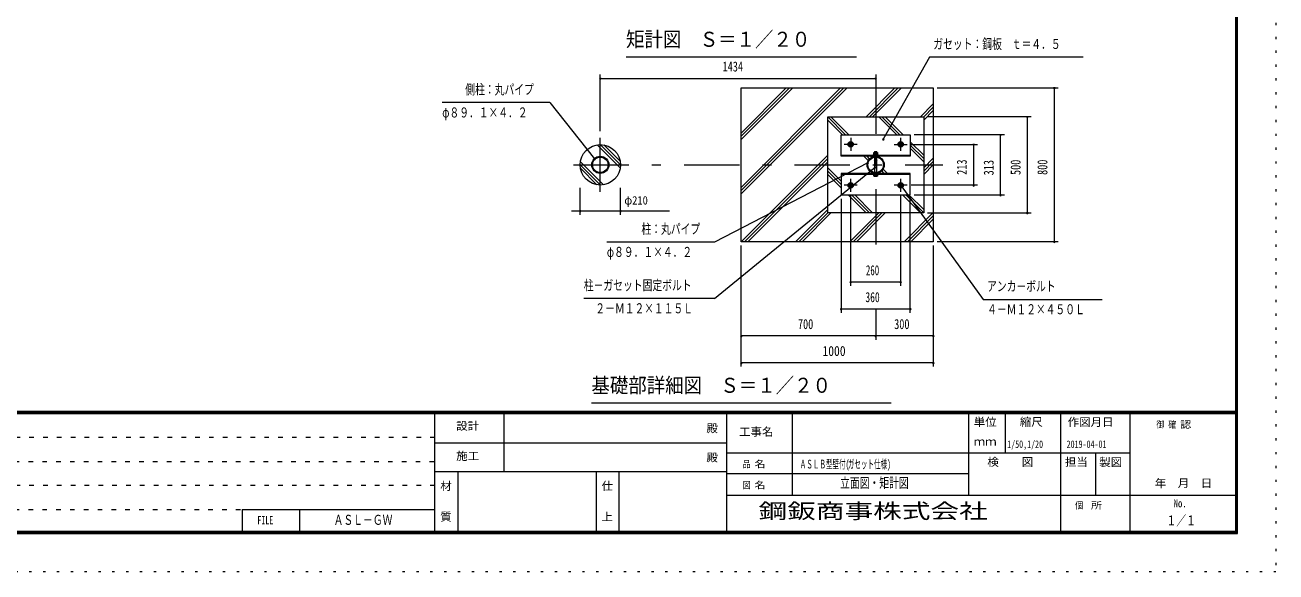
# Model space of a CAD drawing. Units: millimetres, scale not verified, with parts at other scales. Extents: x -26655 to 26659, y -10500 to 10500.
# Drawn here: x 10373 to 26659, y -10500 to -3387 of the extents above; entities that cross this region are included whole.
import ezdxf
from ezdxf.enums import TextEntityAlignment as Align

# ---------------------------------------------------------------- set-up
doc = ezdxf.new("R2010")
doc.units = ezdxf.units.MM
doc.header["$LTSCALE"] = 60
for name, pattern in [('USER1', [3, 1, -2]), ('USER3', [24, 12, -5, 2, -5]), ('USER4', [3, 0.5, -2.5])]:
    doc.linetypes.add(name, pattern=pattern)
doc.layers.add('0-1_0-F1TEXT', color=7, linetype='Continuous')
doc.layers.add('0-E_2-5DIM', color=7, linetype='Continuous')
for name, color, linetype, lineweight in [('0-6_2-02BOLD', 7, 'Continuous', 18), ('0-8_2-22CENTER', 3, 'USER3', 18), ('0-9_2-42THIN', 4, 'Continuous', 18), ('0-A_2-52DIM', 3, 'Continuous', 18), ('0-B_2-62HATCH', 2, 'Continuous', 18), ('0-C_F-F1PAPER', 5, 'Continuous', 18), ('0-D_F-E_J_ADD', 5, 'USER4', 18)]:
    doc.layers.add(name, color=color, linetype=linetype, lineweight=lineweight)
doc.styles.add('ＭＳ ゴシック', font='')
doc.styles.get('ＭＳ ゴシック').set_extended_font_data('MS Gothic')

msp = doc.modelspace()

# ---------------------------------------------------------------- linework, layer by layer
at = {"layer": '0-6_2-02BOLD'}
for p, q in [((21422.88, -5069.32), (21422.88, -5046.58)), ((21432.42, -5037.24), (21432.42, -5044.32)), ((21435.15, -5046.58), (21435.15, -5069.32)), ((21459.68, -5069.32), (21459.68, -5046.58)), ((21897.42, -5082.57), (20997.41, -5082.57)), ((21432.42, -5105.32), (21432.42, -5304.82)), ((21462.41, -5141.49), (21432.42, -5141.49)), ((21439.92, -5076.82), (21447.41, -5069.32)), ((21447.41, -5076.82), (21454.91, -5069.32)), ((21462.41, -5304.82), (21462.41, -5105.32)), ((21474.29, -5069.32), (21474.29, -5076.82)), ((21477.41, -5076.82), (21477.41, -5082.57)), ((20997.41, -5327.57), (21897.42, -5327.57)), ((21417.42, -5333.32), (21417.42, -5327.57)), ((21435.15, -5333.32), (21435.15, -5351.06)), ((21459.68, -5333.32), (21459.68, -5351.06))]:
    msp.add_line(p, q, dxfattribs=at)
for points in [[(19697.41, -6205.07), (19697.41, -4205.07), (22197.41, -4205.07), (22197.41, -6205.07)], [(20822.41, -5830.07), (20822.41, -4580.07), (22072.41, -4580.07), (22072.41, -5830.07)], [(21897.42, -5093.82), (20997.41, -5093.82), (20997.41, -4813.82), (21897.42, -4813.82)], [(21110.15, -4960.07), (21097.88, -4938.82), (21110.15, -4917.57), (21134.68, -4917.57), (21146.95, -4938.82), (21134.68, -4960.07)], [(21760.14, -4960.07), (21784.68, -4960.07), (21796.95, -4938.82), (21784.68, -4917.57), (21760.14, -4917.57), (21747.88, -4938.82)], [(20997.41, -5596.32), (21897.42, -5596.32), (21897.42, -5316.32), (20997.41, -5316.32)], [(21110.15, -5492.57), (21097.88, -5471.32), (21110.15, -5450.07), (21134.68, -5450.07), (21146.95, -5471.32), (21134.68, -5492.57)], [(21760.14, -5450.07), (21784.68, -5450.07), (21796.95, -5471.32), (21784.68, -5492.57), (21760.14, -5492.57), (21747.88, -5471.32)]]:
    msp.add_lwpolyline(points, close=True, dxfattribs=at)
for points in [[(21422.88, -5046.58), (21426.79, -5044.32), (21468.04, -5044.32), (21471.95, -5046.58), (21471.95, -5069.32)], [(21462.41, -5044.32), (21462.41, -5037.24), (21432.42, -5037.24), (21437.41, -5032.24), (21457.42, -5032.24), (21462.41, -5037.24)], [(21477.41, -5076.82), (21417.42, -5076.82), (21417.42, -5082.57)], [(21420.54, -5076.82), (21420.54, -5069.32), (21474.29, -5069.32)], [(21417.42, -5333.32), (21477.41, -5333.32), (21477.41, -5327.57)], [(21426.79, -5353.32), (21422.88, -5351.06), (21422.88, -5333.32)], [(21471.95, -5333.32), (21471.95, -5351.06), (21468.04, -5353.32), (21426.79, -5353.32)]]:
    msp.add_lwpolyline(points, dxfattribs=at)
for centre, radius in [((17862.42, -5205.07), 262.5), ((21122.42, -4938.82), 35), ((21122.42, -4938.82), 26.88), ((21122.42, -4938.82), 20.62), ((21122.42, -4938.82), 15), ((21772.41, -4938.82), 35), ((21772.41, -4938.82), 26.88), ((21772.41, -4938.82), 20.62), ((21772.41, -4938.82), 15), ((17862.42, -5205.07), 111.38), ((17862.42, -5205.07), 100.88), ((21447.41, -5205.07), 111.38), ((21447.41, -5205.07), 100.88), ((21122.42, -5471.32), 35), ((21122.42, -5471.32), 26.88), ((21122.42, -5471.32), 20.62), ((21122.42, -5471.32), 15), ((21772.41, -5471.32), 35), ((21772.41, -5471.32), 26.88), ((21772.41, -5471.32), 20.62), ((21772.41, -5471.32), 15)]:
    msp.add_circle(centre, radius, dxfattribs=at)
for centre, radius, start, end in [((21429.01, -5053.78), 9.46, 49.5701, 90), ((21447.41, -5078.77), 34.45, 69.13593, 110.86406), ((21465.82, -5053.78), 9.46, 90, 130.42989), ((21429.01, -5343.86), 9.46, 270, 310.42989), ((21447.41, -5318.87), 34.45, 249.13593, 290.86406), ((21465.82, -5343.86), 9.46, 229.5701, 270)]:
    msp.add_arc(centre, radius, start, end, dxfattribs=at)
at = {"layer": '0-8_2-22CENTER'}
for p, q in [((21447.41, -4080.07), (21447.41, -6330.07)), ((17862.42, -5555.07), (17862.42, -4855.07)), ((21122.42, -4853.46), (21122.42, -5024.18)), ((21772.41, -4853.46), (21772.41, -5024.18)), ((21207.78, -4938.82), (21037.05, -4938.82)), ((21687.05, -4938.82), (21857.78, -4938.82)), ((17512.42, -5205.07), (22322.41, -5205.07)), ((21207.78, -5471.32), (21037.05, -5471.32)), ((21122.42, -5556.68), (21122.42, -5385.96)), ((21857.78, -5471.32), (21687.05, -5471.32)), ((21772.41, -5385.96), (21772.41, -5556.68))]:
    msp.add_line(p, q, dxfattribs=at)
at = {"layer": '0-9_2-42THIN'}
for p, q in [((21436.16, -5033.49), (21436.16, -5044.32)), ((21458.67, -5044.32), (21458.67, -5033.49))]:
    msp.add_line(p, q, dxfattribs=at)
for points in [[(21432.42, -5147.98), (21436.16, -5141.49), (21436.16, -5104.82)], [(21458.67, -5104.82), (21458.67, -5141.49), (21462.41, -5147.98)]]:
    msp.add_lwpolyline(points, dxfattribs=at)
for centre in [(21122.42, -4938.82), (21772.41, -4938.82), (21122.42, -5471.32), (21772.41, -5471.32)]:
    msp.add_circle(centre, 11.25, dxfattribs=at)
at = {"layer": '0-A_2-52DIM'}
for p, q in [((21197.42, -3805.07), (18197.42, -3805.07)), ((22147.42, -3805.07), (21546.19, -4871.48)), ((24147.41, -3805.07), (22147.41, -3805.07)), ((17862.42, -4768.25), (17862.42, -4030.38)), ((21447.41, -4030.38), (21447.41, -4166.36)), ((17872.42, -4080.38), (17852.42, -4080.38)), ((17862.42, -4080.38), (21447.41, -4080.38)), ((21457.41, -4080.38), (21437.41, -4080.38)), ((22247.41, -4205.07), (23822.41, -4205.07)), ((23782.41, -4205.07), (23762.41, -4205.07)), ((23772.41, -4205.07), (23772.41, -6205.07)), ((17204.35, -4396.21), (15804.35, -4396.21)), ((17204.35, -4396.21), (17788.69, -5128.17)), ((23472.41, -4580.07), (22122.41, -4580.07)), ((23432.41, -4580.07), (23412.41, -4580.07)), ((23422.41, -5830.07), (23422.41, -4580.07)), ((21556.19, -4871.49), (21536.19, -4871.49)), ((23122.41, -4813.82), (21947.42, -4813.82)), ((23082.41, -4813.82), (23062.41, -4813.82)), ((23072.41, -5596.32), (23072.41, -4813.82)), ((21907.78, -4938.82), (22772.41, -4938.82)), ((22732.41, -4938.82), (22712.41, -4938.82)), ((22722.41, -4938.82), (22722.41, -5471.32)), ((17798.69, -5128.17), (17778.69, -5128.17)), ((21343.95, -5179.76), (19347.41, -6209.6)), ((21353.95, -5179.76), (21333.95, -5179.76)), ((19347.41, -6942.68), (21439.37, -5235.59)), ((21449.37, -5235.59), (21429.37, -5235.59)), ((17599.91, -5855.07), (17599.91, -5505.07)), ((18124.91, -5855.07), (18124.91, -5505.07)), ((21787.21, -5476.51), (21767.21, -5476.51)), ((22772.41, -5471.32), (21907.78, -5471.32)), ((22732.41, -5471.32), (22712.41, -5471.32)), ((20997.41, -5646.32), (20997.41, -7130.07)), ((21122.42, -6780.07), (21122.42, -5606.68)), ((21772.41, -5606.68), (21772.41, -6780.07)), ((21897.42, -7130.07), (21897.42, -5646.32)), ((21947.42, -5596.32), (23122.41, -5596.32)), ((23082.41, -5596.32), (23062.41, -5596.32)), ((17488.92, -5805.07), (18762.42, -5805.07)), ((17609.91, -5805.07), (17589.91, -5805.07)), ((18134.91, -5805.07), (18114.91, -5805.07)), ((22122.41, -5830.07), (23472.41, -5830.07)), ((23432.41, -5830.07), (23412.41, -5830.07)), ((19347.41, -6209.6), (17947.42, -6209.6)), ((19697.41, -7830.07), (19697.41, -6255.07)), ((22197.41, -6255.07), (22197.41, -7830.07)), ((23822.41, -6205.07), (22247.41, -6205.07)), ((23782.41, -6205.07), (23762.41, -6205.07)), ((21132.42, -6730.07), (21112.42, -6730.07)), ((21772.41, -6730.07), (21122.42, -6730.07)), ((21782.41, -6730.07), (21762.41, -6730.07)), ((19347.41, -6942.68), (17647.41, -6942.68)), ((21007.41, -7080.07), (20987.41, -7080.07)), ((20997.41, -7080.07), (21897.42, -7080.07)), ((21447.41, -7080.07), (21447.41, -7480.07)), ((21907.42, -7080.07), (21887.42, -7080.07)), ((19707.41, -7430.07), (19687.41, -7430.07)), ((22197.41, -7430.07), (19697.41, -7430.07)), ((21457.41, -7430.07), (21437.41, -7430.07)), ((22207.41, -7430.07), (22187.41, -7430.07)), ((19707.41, -7780.07), (19687.41, -7780.07)), ((22197.41, -7780.07), (19697.41, -7780.07)), ((22207.41, -7780.07), (22187.41, -7780.07)), ((21647.42, -8305.07), (17747.42, -8305.07))]:
    msp.add_line(p, q, dxfattribs=at)
msp.add_lwpolyline([(21777.21, -5476.51), (22847.42, -6955.07), (24397.41, -6955.07)], dxfattribs=at)
for centre in [(17862.42, -4080.38), (21447.41, -4080.38), (23772.41, -4205.07), (23422.41, -4580.07), (21546.19, -4871.49), (23072.41, -4813.82), (22722.41, -4938.82), (17788.69, -5128.17), (21343.95, -5179.76), (21439.37, -5235.59), (21777.21, -5476.51), (22722.41, -5471.32), (23072.41, -5596.32), (17599.91, -5805.07), (18124.91, -5805.07), (23422.41, -5830.07), (23772.41, -6205.07), (21122.42, -6730.07), (21772.41, -6730.07), (20997.41, -7080.07), (21897.42, -7080.07), (19697.41, -7430.07), (21447.41, -7430.07), (22197.41, -7430.07), (19697.41, -7780.07), (22197.41, -7780.07)]:
    msp.add_arc(centre, 10, 180, 0, dxfattribs=at)
at = {"layer": '0-B_2-62HATCH'}
for p, q in [((19697.41, -5583.28), (21075.63, -4205.07)), ((21033.2, -4205.07), (19697.41, -5540.86)), ((19697.41, -5498.43), (20990.77, -4205.07)), ((20368.52, -4205.07), (19697.41, -4876.18)), ((19697.41, -4833.75), (20326.1, -4205.07)), ((20283.67, -4205.07), (19697.41, -4791.32)), ((21697.88, -4205.07), (21322.88, -4580.07)), ((21365.31, -4580.07), (21740.31, -4205.07)), ((21782.74, -4205.07), (21407.73, -4580.07)), ((22029.99, -4580.07), (22197.41, -4412.64)), ((22197.41, -4455.07), (22072.41, -4580.07)), ((22072.41, -4622.5), (22197.41, -4497.5)), ((21056.17, -4813.82), (20822.41, -4580.07)), ((20822.41, -4622.49), (21013.74, -4813.82)), ((20864.84, -4580.07), (21098.59, -4813.82)), ((21487.1, -4580.07), (21720.85, -4813.82)), ((21763.27, -4813.82), (21529.52, -4580.07)), ((21571.95, -4580.07), (21805.7, -4813.82)), ((17822.21, -4945.67), (18121.82, -5245.27)), ((18124.91, -5205.94), (17861.54, -4942.57)), ((17907.95, -4946.55), (18120.94, -5159.54)), ((21897.42, -4905.54), (22072.41, -5080.54)), ((22072.41, -5122.96), (21897.42, -4947.96)), ((21897.42, -4990.39), (22072.41, -5165.39)), ((17599.92, -5204.2), (17863.29, -5467.57)), ((17902.61, -5464.47), (17603.01, -5164.87)), ((20822.41, -5080.54), (19697.88, -6205.07)), ((19740.31, -6205.07), (20822.41, -5122.96)), ((20822.41, -5165.39), (19782.73, -6205.07)), ((21293.74, -5093.82), (21350.36, -5150.44)), ((21368.66, -5126.32), (21336.17, -5093.82)), ((21378.59, -5093.82), (21392.78, -5108.01)), ((22072.41, -5244.75), (22197.41, -5119.75)), ((22197.41, -5162.18), (22072.41, -5287.18)), ((22072.41, -5329.6), (22197.41, -5204.6)), ((17816.88, -5463.59), (17603.9, -5250.6)), ((20997.41, -5419.75), (20822.41, -5244.75)), ((20822.41, -5287.17), (20997.41, -5462.17)), ((20997.41, -5504.6), (20822.41, -5329.6)), ((21516.24, -5316.32), (21502.05, -5302.13)), ((21558.66, -5316.32), (21526.17, -5283.82)), ((21544.47, -5259.7), (21601.09, -5316.32)), ((21322.88, -5830.07), (21089.13, -5596.32)), ((21131.56, -5596.32), (21365.31, -5830.07)), ((21407.73, -5830.07), (21173.98, -5596.32)), ((22029.99, -5830.07), (21796.24, -5596.32)), ((21838.66, -5596.32), (22072.41, -5830.07)), ((22072.41, -5787.64), (21881.09, -5596.32)), ((20822.41, -5787.64), (20404.99, -6205.07)), ((20447.42, -6205.07), (20822.42, -5830.07)), ((20864.85, -5830.07), (20489.84, -6205.07)), ((21487.1, -5830.07), (21112.1, -6205.07)), ((21154.52, -6205.07), (21529.52, -5830.07)), ((21571.95, -5830.07), (21196.95, -6205.07)), ((22197.41, -5826.86), (21819.2, -6205.07)), ((21861.63, -6205.07), (22197.41, -5869.28)), ((22197.41, -5911.71), (21904.06, -6205.07))]:
    msp.add_line(p, q, dxfattribs=at)
at = {"layer": '0-C_F-F1PAPER'}
for p, q in [((26133.83, -8415), (-2516.17, -8415)), ((-2516.17, -8417.5), (26133.83, -8417.5)), ((26133.83, -8420), (-2516.17, -8420)), ((-2516.17, -8422.5), (26133.83, -8422.5)), ((26133.83, -8425), (-2516.17, -8425)), ((-2516.17, -8427.5), (26133.83, -8427.5)), ((26133.83, -8430), (-2516.17, -8430)), ((-2516.17, -8432.5), (26133.83, -8432.5)), ((26133.83, -8435), (-2516.17, -8435)), ((-2516.17, -8437.5), (26133.83, -8437.5)), ((26133.83, -8440), (-2516.17, -8440)), ((15708.83, -10000), (15708.83, -8440)), ((16608.83, -9200), (16608.83, -8440)), ((19508.83, -10000), (19508.83, -8440)), ((20358.83, -8440), (20358.83, -9500)), ((22658.83, -9500), (22658.83, -8440)), ((23133.83, -8440), (23133.83, -8950)), ((23858.83, -10000), (23858.83, -8440)), ((24758.83, -10000), (24758.83, -8440)), ((15708.83, -8820), (19508.83, -8820)), ((19508.83, -8950), (24758.83, -8950)), ((24308.83, -8950), (24308.83, -9500)), ((19508.83, -9200), (15708.83, -9200)), ((16008.83, -9200), (16008.83, -10000)), ((17808.83, -9200), (17808.83, -10000)), ((18108.83, -10000), (18108.83, -9200)), ((22658.83, -9225), (19508.83, -9225)), ((19508.83, -9500), (26158.83, -9500)), ((13200.83, -9688), (15708.83, -9688)), ((13200.83, -9688), (13200.83, -10000)), ((13950.83, -10000), (13950.83, -9688))]:
    msp.add_line(p, q, dxfattribs=at)
at = {"layer": '0-C_F-F1PAPER', "color": 6, "linetype": 'USER1'}
for p, q in [((15708.83, -8752), (-2541.17, -8752)), ((-2541.17, -9064), (15708.83, -9064)), ((15708.83, -9376), (-2541.17, -9376)), ((-2541.17, -9688), (13200.83, -9688))]:
    msp.add_line(p, q, dxfattribs=at)
at = {"layer": '0-C_F-F1PAPER'}
for points in [[(26158.83, -10000), (26158.83, 10100), (-2541.17, 10100), (-2541.17, -10000)], [(26156.32, -9997.5), (26156.32, 10097.5), (-2538.67, 10097.5), (-2538.67, -9997.5)], [(26153.83, -9995), (-2536.17, -9995), (-2536.17, 10095), (26153.83, 10095)], [(26151.32, -9992.5), (26151.32, 10092.5), (-2533.67, 10092.5), (-2533.67, -9992.5)], [(26148.83, -9990), (-2531.17, -9990), (-2531.17, 10090), (26148.83, 10090)], [(26146.33, -9987.5), (26146.33, 10087.5), (-2528.67, 10087.5), (-2528.67, -9987.5)], [(26143.82, -9985), (-2526.17, -9985), (-2526.17, 10085), (26143.82, 10085)], [(26141.33, -9982.5), (26141.33, 10082.5), (-2523.67, 10082.5), (-2523.67, -9982.5)], [(26138.82, -9980), (26138.82, 10080), (-2521.17, 10080), (-2521.17, -9980)], [(26136.33, -9977.5), (26136.33, 10077.5), (-2518.67, 10077.5), (-2518.67, -9977.5)], [(26133.83, -9975), (-2516.17, -9975), (-2516.17, 10075), (26133.83, 10075)]]:
    msp.add_lwpolyline(points, close=True, dxfattribs=at)
at = {"layer": '0-D_F-E_J_ADD'}
msp.add_lwpolyline([(26658.83, -10500), (-3041.17, -10500), (-3041.17, 10500), (26658.83, 10500)], close=True, dxfattribs=at)

# ---------------------------------------------------------------- texts
at = {"layer": '0-1_0-F1TEXT', "style": 'ＭＳ ゴシック'}
for s, height, width, p in [('1/50,1/20', 97.68, 0.65, (23160.01, -8916.7)), ('2019-04-01', 97.68, 0.65, (23933.83, -8916.7)), ('ＡＳＬＢ型壁付(', 110.7, 0.55, (20458.83, -9187.5)), ('ガセット仕様)', 110.7, 0.55, (21085.11, -9187.5)), ('立面図・矩計図', 130.2, 0.7, (20983.83, -9444.74)), ('ＡＳＬ－ＧＷ', 130.2, 0.7, (14390.42, -9926.24)), ('１／１', 130.2, 0.7, (25233.83, -9934.49))]:
    msp.add_text(s, height=height, dxfattribs=dict(at, width=width)).set_placement(p, align=Align.BOTTOM_LEFT)
at = {"layer": '0-A_2-52DIM', "color": 7, "style": 'ＭＳ ゴシック'}
for s, height, width, p in [('矩計図\u3000Ｓ＝１／２０', 195.4, 0.9, (18197.42, -3728.42)), ('ガセット：鋼板\u3000ｔ＝４．５', 130.2, 0.7, (22197.41, -3737.3)), ('1434', 130.2, 0.75, (19454.4, -4030.38)), ('側柱：丸パイプ', 130.2, 0.7, (16104.35, -4328.45)), ('φ８９．１×４．２', 130.2, 0.7, (15804.35, -4628.45)), ('φ210', 110.7, 0.9, (18174.91, -5755.07)), ('柱：丸パイプ', 130.2, 0.7, (18397.41, -6141.84)), ('φ８９．１×４．２', 130.2, 0.7, (17947.41, -6441.84)), ('260', 130.2, 0.65, (21320.14, -6680.07)), ('柱－ガセット固定ボルト', 130.2, 0.7, (17647.41, -6874.92)), ('アンカ－ボルト', 130.2, 0.7, (22897.41, -6887.3)), ('360', 130.2, 0.7, (21313.7, -7030.07)), ('２－Ｍ１２×１１５Ｌ', 130.2, 0.7, (17797.42, -7174.92)), ('４－Ｍ１２×４５０Ｌ', 130.2, 0.7, (22897.41, -7187.3)), ('700', 130.2, 0.75, (20435.41, -7380.07)), ('300', 130.2, 0.75, (21688.31, -7380.07)), ('1000', 130.2, 0.85, (20754.61, -7730.07)), ('基礎部詳細図\u3000Ｓ＝１／２０', 195.4, 0.9, (17747.41, -8228.42))]:
    msp.add_text(s, height=height, dxfattribs=dict(at, width=width)).set_placement(p, align=Align.BOTTOM_LEFT)
at = {"layer": '0-A_2-52DIM', "color": 7, "style": 'ＭＳ ゴシック', "width": 0.75}
for s, p in [('213', (22672.41, -5335.02)), ('313', (23022.41, -5342.07)), ('500', (23372.41, -5337.51)), ('800', (23722.41, -5336.47))]:
    msp.add_text(s, height=130.2, rotation=90, dxfattribs=at).set_placement(p, align=Align.BOTTOM_LEFT)
at = {"layer": '0-C_F-F1PAPER', "color": 7, "style": 'ＭＳ ゴシック'}
for s, height, width, p in [('設計', 104.2, 1.05, (15986.33, -8683.83)), ('殿', 104.2, 1.05, (19243.83, -8715.79)), ('工事名', 104.2, 1.05, (19668.83, -8760.79)), ('単位', 104.2, 1.05, (22723.83, -8633.29)), ('縮尺', 104.2, 1.05, (23323.83, -8633.29)), ('作図月日', 104.2, 1.05, (23947.72, -8634.31)), ('御 ', 88.56, 0.85, (25101.58, -8654.43)), ('確 ', 88.56, 0.85, (25255.97, -8654.43)), ('認', 88.56, 1.2, (25410.35, -8654.43)), ('ｍｍ', 104.2, 1.05, (22723.83, -8888.29)), ('施工', 104.2, 1.05, (15986.33, -9075.79)), ('殿', 104.2, 1.05, (19243.83, -9095.79)), ('品 ', 88.56, 0.85, (19715.08, -9167.5)), ('名', 88.56, 1.2, (19869.46, -9167.5)), ('検\u3000\u3000図', 104.2, 1.05, (22901.33, -9153.29)), ('担当', 104.2, 1.05, (23911.33, -9153.29)), ('製図', 104.2, 1.05, (24357.31, -9155.74)), ('\u3000年\u3000月\u3000日', 104.2, 1.05, (24932.57, -9430.22)), ('材', 104.2, 1.05, (15778.83, -9465.79)), ('仕', 104.2, 1.05, (17878.83, -9465.79)), ('図 ', 88.56, 0.85, (19715.08, -9442.5)), ('名', 88.56, 1.2, (19869.46, -9442.5)), ('個  ', 88.56, 0.85, (24043.83, -9705)), ('所', 88.56, 1.2, (24249.68, -9705)), ('No.', 104.2, 0.8, (25326.33, -9690.79)), ('質', 104.2, 1.05, (15778.83, -9865.79)), ('上', 104.2, 1.05, (17878.83, -9865.79)), ('FILE', 104.2, 0.7, (13397.08, -9909.79))]:
    msp.add_text(s, height=height, dxfattribs=dict(at, width=width)).set_placement(p, align=Align.BOTTOM_LEFT)
at = {"layer": '0-E_2-5DIM', "style": 'ＭＳ ゴシック', "width": 1.4}
msp.add_text('鋼鈑商事株式会社', height=195.4, dxfattribs=at).set_placement((19922.04, -9863.48), align=Align.BOTTOM_LEFT)

doc.saveas('drawing.dxf')
